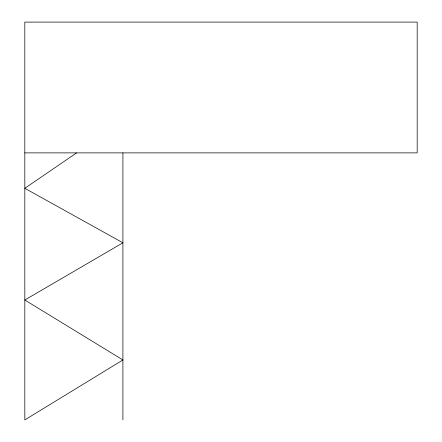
<?xml version="1.0" encoding="UTF-8"?>
<svg xmlns="http://www.w3.org/2000/svg" width="442" height="442" viewBox="0 0 442 442"><rect width="100%" height="100%" fill="white"/><g stroke="black" fill="none" stroke-linecap="round" stroke-linejoin="round"><path stroke-width="0.66" d="M76.593 152.882L24.824 188.303L122.915 242.796L24.824 300.013L122.915 359.959L24.824 419.9L24.824 22.1L417.176 22.1L417.176 152.882L24.824 152.882M122.915 152.882L122.915 419.9"/></g></svg>
